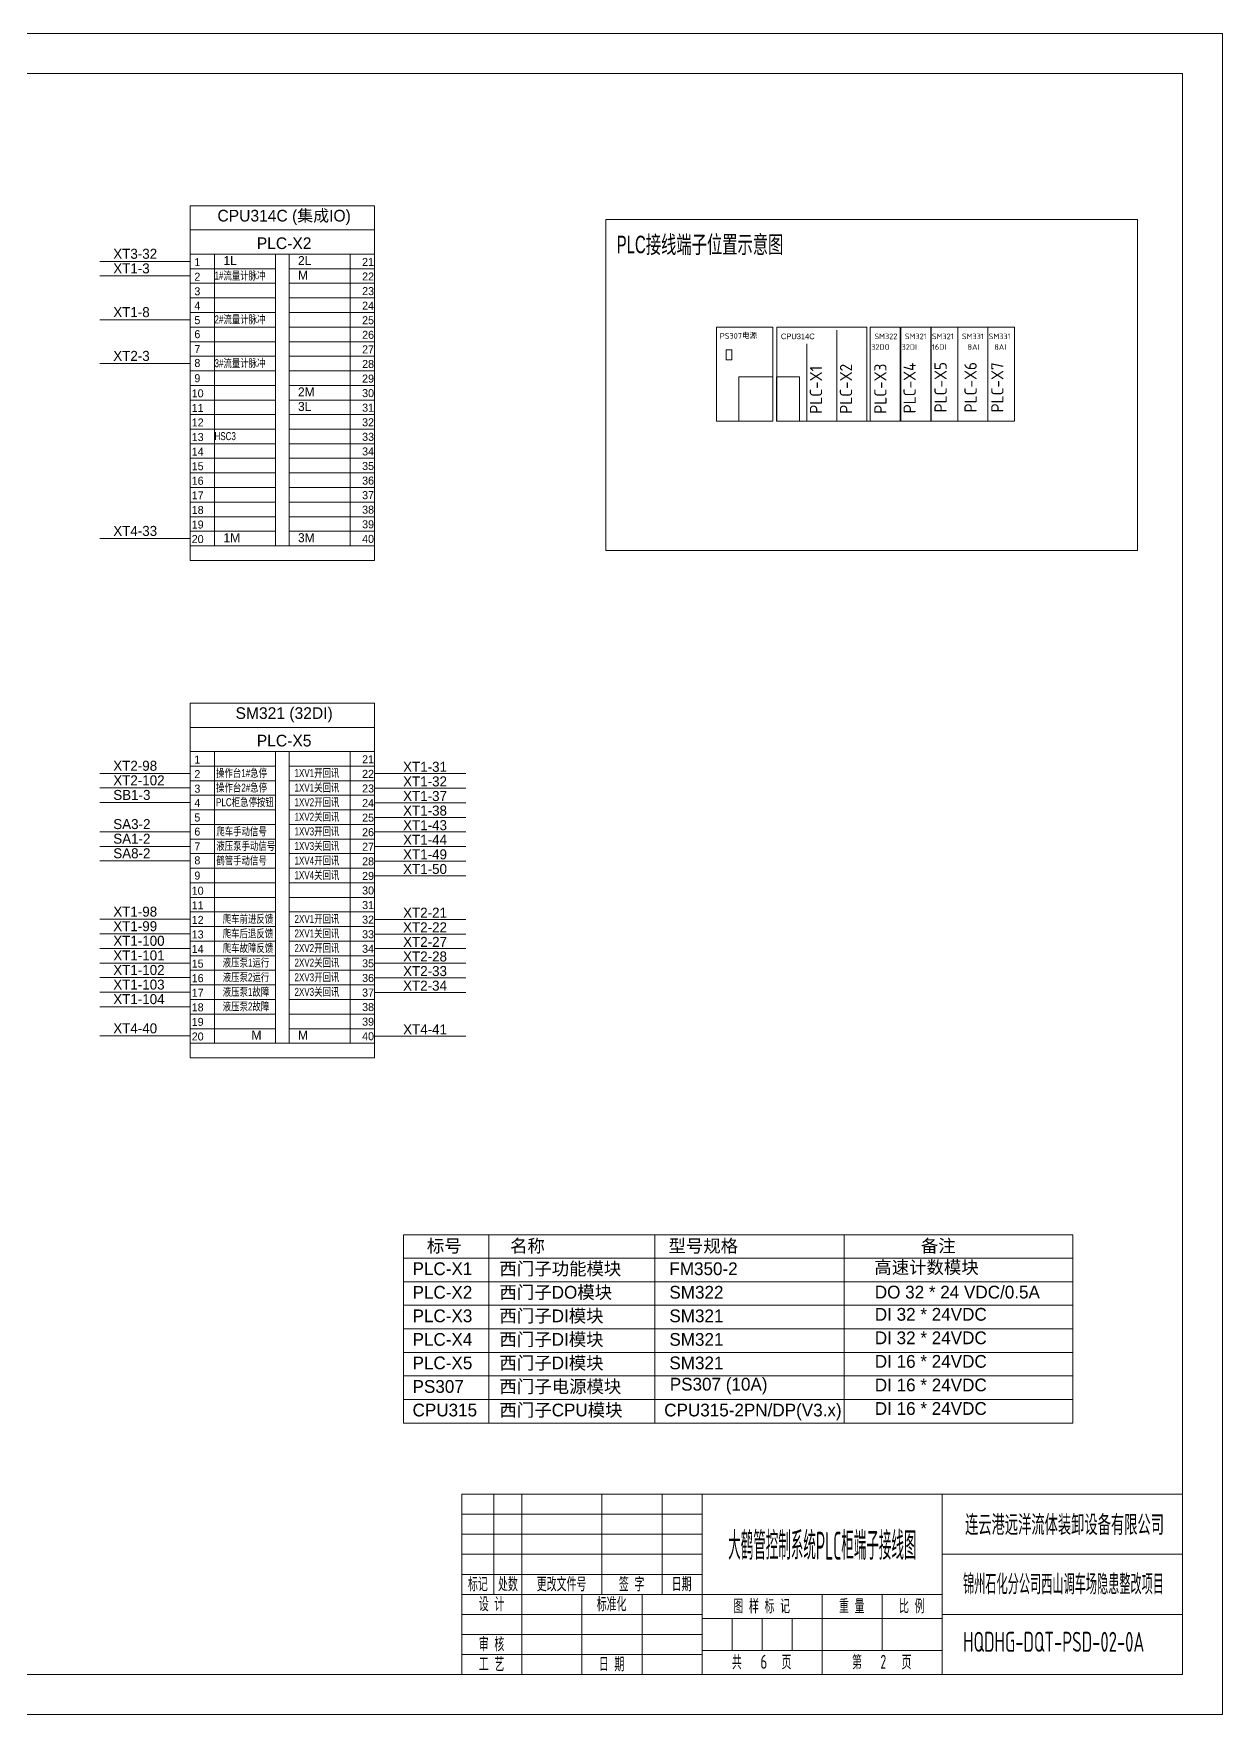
# Model space of a CAD drawing. Header units: millimetres. Extents: x 32626 to 72822, y 60047 to 123188.
# Drawn here: x 35002 to 37378, y 64401 to 67761 of the extents above; entities that cross this region are included whole.
import ezdxf
from ezdxf.enums import TextEntityAlignment as Align

# ---------------------------------------------------------------- set-up
doc = ezdxf.new("R2010")
doc.units = ezdxf.units.MM
doc.header["$LTSCALE"] = 10
for name, color, linetype, lineweight in [('1轮廓实线层', 7, 'Continuous', 18), ('2细线层', 4, 'Continuous', 18), ('6文字层', 3, 'Continuous', 18), ('图框层', 7, 'Continuous', 18)]:
    doc.layers.add(name, color=color, linetype=linetype, lineweight=lineweight)
doc.styles.add('PC_TEXTSTYLE', font='SIMYOU.TTF', dxfattribs={"width": 0.8})
doc.styles.get("Standard").update_dxf_attribs({"font": 'isocp.shx', "width": 0.707, "bigfont": 'hztxt.shx'})
doc.styles.add('样式 1', font='SIMYOU.TTF', dxfattribs={"width": 0.9})

msp = doc.modelspace()

# ---------------------------------------------------------------- linework, layer by layer
at = {"layer": '1轮廓实线层'}
for p, q in [((35314.9, 67416.4), (35314.9, 66707.3)), ((35314.9, 67416.4), (35683.1, 67416.4)), ((35683.1, 67416.4), (35683.1, 66707.3)), ((35314.9, 67368), (35683.1, 67368)), ((35314.9, 67305.1), (35134.5, 67305.1)), ((35341.9, 67319.7), (35314.9, 67319.7)), ((35485.5, 67319.7), (35341.9, 67319.7)), ((35363.5, 67319.7), (35363.5, 66736.5)), ((35512.5, 67319.7), (35485.5, 67319.7)), ((35485.5, 67319.7), (35485.5, 66736.5)), ((35512.5, 67319.7), (35512.5, 66736.5)), ((35512.5, 67319.7), (35656.1, 67319.7)), ((35634.5, 67319.7), (35634.5, 66736.5)), ((35683.1, 67319.7), (35656.1, 67319.7)), ((35314.9, 67276), (35134.5, 67276)), ((35485.5, 67290.5), (35314.9, 67290.5)), ((35512.5, 67290.5), (35683.1, 67290.5)), ((35485.5, 67261.4), (35314.9, 67261.4)), ((35512.5, 67261.4), (35683.1, 67261.4)), ((35485.5, 67232.2), (35314.9, 67232.2)), ((35485.5, 67203.1), (35314.9, 67203.1)), ((35512.5, 67232.2), (35683.1, 67232.2)), ((35512.5, 67203.1), (35683.1, 67203.1)), ((35314.9, 67188.5), (35134.5, 67188.5)), ((35485.5, 67173.9), (35314.9, 67173.9)), ((35512.5, 67173.9), (35683.1, 67173.9)), ((36366.8, 67173.6), (36366.8, 66986.1)), ((36366.8, 67173.6), (36479.5, 67173.6)), ((36479.5, 67173.6), (36426.8, 67173.6)), ((36479.5, 66986.1), (36479.5, 67173.6)), ((36667.5, 67173.6), (36487.5, 67173.6)), ((36487.5, 67173.6), (36487.5, 66986.1)), ((36607.5, 67167.8), (36607.5, 66986.1)), ((36667.5, 66986.1), (36667.5, 67173.6)), ((36734.3, 67173.6), (36674.3, 67173.6)), ((36674.3, 67173.6), (36674.3, 66986.1)), ((36734.3, 66986.1), (36734.3, 67173.6)), ((36795.1, 67173.6), (36735.1, 67173.6)), ((36735.1, 67173.6), (36735.1, 66986.1)), ((36795.1, 66986.1), (36795.1, 67173.6)), ((36855.7, 67173.6), (36795.7, 67173.6)), ((36795.7, 67173.6), (36795.7, 66986.1)), ((36849.2, 66986.1), (36849.2, 67173.6)), ((36909.2, 67173.6), (36849.2, 67173.6)), ((36909.2, 67173.6), (36849.2, 67173.6)), ((36962.8, 67173.6), (36902.8, 67173.6)), ((36909.2, 66986.1), (36909.2, 67173.6)), ((36962.8, 66986.1), (36962.8, 67173.6)), ((35485.5, 67144.7), (35314.9, 67144.7)), ((35512.5, 67144.7), (35683.1, 67144.7)), ((36547.5, 67140.2), (36547.5, 66986.1)), ((35314.9, 67101), (35134.5, 67101)), ((35485.5, 67115.6), (35314.9, 67115.6)), ((35512.5, 67115.6), (35683.1, 67115.6)), ((35485.5, 67086.4), (35314.9, 67086.4)), ((35512.5, 67086.4), (35683.1, 67086.4)), ((35485.5, 67057.3), (35314.9, 67057.3)), ((35512.5, 67057.3), (35683.1, 67057.3)), ((35485.5, 67028.1), (35314.9, 67028.1)), ((35485.5, 66998.9), (35314.9, 66998.9)), ((35512.5, 67028.1), (35683.1, 67028.1)), ((35512.5, 66998.9), (35683.1, 66998.9)), ((35485.5, 66969.8), (35314.9, 66969.8)), ((35512.5, 66969.8), (35683.1, 66969.8)), ((36366.8, 66986.1), (36479.5, 66986.1)), ((36419.5, 66986.1), (36479.5, 66986.1)), ((36487.5, 66986.1), (36667.9, 66986.1)), ((36667.9, 66986.1), (36727.9, 66986.1)), ((36728.7, 66986.1), (36788.7, 66986.1)), ((36789.2, 66986.1), (36849.2, 66986.1)), ((36849.2, 66986.1), (36962.8, 66986.1)), ((35485.5, 66940.6), (35314.9, 66940.6)), ((35512.5, 66940.6), (35683.1, 66940.6)), ((35485.5, 66911.5), (35314.9, 66911.5)), ((35512.5, 66911.5), (35683.1, 66911.5)), ((35485.5, 66882.3), (35314.9, 66882.3)), ((35512.5, 66882.3), (35683.1, 66882.3)), ((35485.5, 66853.1), (35314.9, 66853.1)), ((35512.5, 66853.1), (35683.1, 66853.1)), ((35485.5, 66824), (35314.9, 66824)), ((35512.5, 66824), (35683.1, 66824)), ((35485.5, 66794.8), (35314.9, 66794.8)), ((35485.5, 66765.7), (35314.9, 66765.7)), ((35512.5, 66794.8), (35683.1, 66794.8)), ((35512.5, 66765.7), (35683.1, 66765.7)), ((35314.9, 66751.1), (35134.5, 66751.1)), ((35683.1, 66736.5), (35314.9, 66736.5)), ((35683.1, 66707.3), (35314.9, 66707.3)), ((35314.9, 66422), (35314.9, 65713)), ((35314.9, 66422), (35683.1, 66422)), ((35683.1, 66422), (35683.1, 65713)), ((35314.9, 66373.7), (35683.1, 66373.7)), ((35341.9, 66325.4), (35314.9, 66325.4)), ((35485.5, 66296.2), (35314.9, 66296.2)), ((35485.5, 66325.4), (35341.9, 66325.4)), ((35363.5, 66325.4), (35363.5, 65742.2)), ((35512.5, 66325.4), (35485.5, 66325.4)), ((35485.5, 66325.4), (35485.5, 65742.2)), ((35512.5, 66325.4), (35512.5, 65742.2)), ((35512.5, 66325.4), (35656.1, 66325.4)), ((35512.5, 66296.2), (35683.1, 66296.2)), ((35634.5, 66325.4), (35634.5, 65742.2)), ((35683.1, 66325.4), (35656.1, 66325.4)), ((35314.9, 66281.6), (35134.5, 66281.6)), ((35485.5, 66267.1), (35314.9, 66267.1)), ((35512.5, 66267.1), (35683.1, 66267.1)), ((35683.1, 66281.2), (35865.7, 66281.2)), ((35314.9, 66252.5), (35134.5, 66252.5)), ((35485.5, 66237.9), (35314.9, 66237.9)), ((35512.5, 66237.9), (35683.1, 66237.9)), ((35683.1, 66252.1), (35865.7, 66252.1)), ((35314.9, 66223.3), (35134.5, 66223.3)), ((35485.5, 66208.7), (35314.9, 66208.7)), ((35512.5, 66208.7), (35683.1, 66208.7)), ((35683.1, 66222.9), (35865.7, 66222.9)), ((35683.1, 66193.7), (35865.7, 66193.7)), ((35314.9, 66165), (35134.5, 66165)), ((35485.5, 66179.6), (35314.9, 66179.6)), ((35512.5, 66179.6), (35683.1, 66179.6)), ((35683.1, 66164.6), (35865.7, 66164.6)), ((35314.9, 66135.8), (35134.5, 66135.8)), ((35485.5, 66150.4), (35314.9, 66150.4)), ((35512.5, 66150.4), (35683.1, 66150.4)), ((35683.1, 66135.4), (35865.7, 66135.4)), ((35314.9, 66106.7), (35134.5, 66106.7)), ((35485.5, 66121.3), (35314.9, 66121.3)), ((35485.5, 66092.1), (35314.9, 66092.1)), ((35512.5, 66121.3), (35683.1, 66121.3)), ((35512.5, 66092.1), (35683.1, 66092.1)), ((35683.1, 66106.3), (35865.7, 66106.3)), ((35485.5, 66062.9), (35314.9, 66062.9)), ((35512.5, 66062.9), (35683.1, 66062.9)), ((35683.1, 66077.1), (35865.7, 66077.1)), ((35485.5, 66033.8), (35314.9, 66033.8)), ((35512.5, 66033.8), (35683.1, 66033.8)), ((35485.5, 66004.6), (35314.9, 66004.6)), ((35512.5, 66004.6), (35683.1, 66004.6)), ((35314.9, 65990), (35134.5, 65990)), ((35314.9, 65960.9), (35134.5, 65960.9)), ((35485.5, 65975.5), (35314.9, 65975.5)), ((35512.5, 65975.5), (35683.1, 65975.5)), ((35683.1, 65989.6), (35865.7, 65989.6)), ((35683.1, 65960.5), (35865.7, 65960.5)), ((35314.9, 65931.7), (35134.5, 65931.7)), ((35485.5, 65946.3), (35314.9, 65946.3)), ((35512.5, 65946.3), (35683.1, 65946.3)), ((35683.1, 65931.3), (35865.7, 65931.3)), ((35314.9, 65902.6), (35134.5, 65902.6)), ((35485.5, 65917.1), (35314.9, 65917.1)), ((35512.5, 65917.1), (35683.1, 65917.1)), ((35683.1, 65902.1), (35865.7, 65902.1)), ((35314.9, 65873.4), (35134.5, 65873.4)), ((35485.5, 65888), (35314.9, 65888)), ((35485.5, 65858.8), (35314.9, 65858.8)), ((35512.5, 65888), (35683.1, 65888)), ((35512.5, 65858.8), (35683.1, 65858.8)), ((35683.1, 65873), (35865.7, 65873)), ((35314.9, 65844.2), (35134.5, 65844.2)), ((35485.5, 65829.7), (35314.9, 65829.7)), ((35512.5, 65829.7), (35683.1, 65829.7)), ((35683.1, 65843.8), (35865.7, 65843.8)), ((35314.9, 65815.1), (35134.5, 65815.1)), ((35485.5, 65800.5), (35314.9, 65800.5)), ((35512.5, 65800.5), (35683.1, 65800.5)), ((35314.9, 65756.8), (35134.5, 65756.8)), ((35485.5, 65771.3), (35314.9, 65771.3)), ((35512.5, 65771.3), (35683.1, 65771.3)), ((35683.1, 65756.3), (35865.7, 65756.3)), ((35683.1, 65742.2), (35314.9, 65742.2)), ((35683.1, 65713), (35314.9, 65713)), ((35741.4, 65358.9), (37079.4, 65358.9)), ((35741.4, 65358.9), (35741.4, 64983)), ((35911.7, 65358.9), (35911.7, 64983)), ((36243.7, 65358.9), (36243.7, 64983)), ((36622, 65358.9), (36622, 64983)), ((37079.4, 65358.9), (37079.4, 64983)), ((35741.4, 65312.5), (37079.4, 65312.5)), ((35741.4, 65265.5), (37079.4, 65265.5)), ((35741.4, 65218.4), (37079.4, 65218.4)), ((35741.4, 65171.3), (37079.4, 65171.3)), ((35741.4, 65124.2), (37079.4, 65124.2)), ((35741.4, 65077.2), (37079.4, 65077.2)), ((35741.4, 65030.1), (37079.4, 65030.1)), ((35741.4, 64983), (37079.4, 64983)), ((37298, 64840.5), (35858, 64840.5)), ((35858, 64480.5), (35858, 64840.5)), ((35858, 64480.5), (37298, 64480.5))]:
    msp.add_line(p, q, dxfattribs=at)
for points in [[(36145.5, 67388.9), (37208.2, 67388.9), (37208.2, 66727.2), (36145.5, 66727.2)], [(36385.9, 67128.1), (36397.7, 67128.1), (36397.7, 67108.1), (36385.9, 67108.1)], [(36411.3, 67074.6), (36479.5, 67074.6), (36479.5, 66986.1), (36411.3, 66986.1)], [(36486.8, 67074.6), (36533, 67074.6), (36533, 66986.1), (36486.8, 66986.1)]]:
    msp.add_lwpolyline(points, close=True, dxfattribs=at)
at = {"layer": '2细线层'}
for p, q in [((37378, 67760.5), (32626, 67760.5)), ((37378, 67760.5), (37378, 64400.5)), ((35922, 64640.5), (35922, 64840.5)), ((35978, 64640.5), (35978, 64840.5)), ((36138, 64640.5), (36138, 64840.5)), ((36258, 64640.5), (36258, 64840.5)), ((36338, 64480.5), (36338, 64840.5)), ((36818, 64480.5), (36818, 64840.5)), ((35858, 64800.5), (36338, 64800.5)), ((35858, 64760.5), (36338, 64760.5)), ((35858, 64720.5), (36338, 64720.5)), ((36818, 64720.5), (37298, 64720.5)), ((35858, 64680.5), (36338, 64680.5)), ((35858, 64640.5), (36818, 64640.5)), ((35978, 64480.5), (35978, 64640.5)), ((36098, 64480.5), (36098, 64640.5)), ((36218, 64480.5), (36218, 64640.5)), ((36578, 64480.5), (36578, 64640.5)), ((36698, 64528.5), (36698, 64640.5)), ((35858, 64600.5), (36338, 64600.5)), ((36338, 64592.5), (36818, 64592.5)), ((36398, 64528.5), (36398, 64592.5)), ((36458, 64528.5), (36458, 64592.5)), ((36518, 64528.5), (36518, 64592.5)), ((36818, 64600.5), (37298, 64600.5)), ((35858, 64560.5), (36338, 64560.5)), ((35858, 64520.5), (36338, 64520.5)), ((36338, 64528.5), (36818, 64528.5)), ((37378, 64400.5), (32626, 64400.5))]:
    msp.add_line(p, q, dxfattribs=at)
at = {"layer": '图框层'}
for p, q in [((37298, 67680.5), (32826, 67680.5)), ((37298, 67680.5), (37298, 64480.5)), ((37298, 64480.5), (37298, 64840.5)), ((32826, 64480.5), (37298, 64480.5))]:
    msp.add_line(p, q, dxfattribs=at)

# ---------------------------------------------------------------- texts
at = {"layer": '1轮廓实线层', "style": '样式 1'}
for s, height, p in [('XT3-32', 20, (35161.2, 67310.4)), ('XT1-3', 20, (35161.2, 67281.2)), ('1', 16, (35323.3, 67295.7)), ('1L', 18, (35381.4, 67297.8)), ('2L', 18, (35530.4, 67297.8)), ('21', 16, (35658.6, 67296.1)), ('2', 16, (35323.3, 67266.5)), ('M', 18, (35530.4, 67268.7)), ('22', 16, (35658.6, 67267)), ('3', 16, (35323.3, 67237.4)), ('23', 16, (35658.6, 67237.8)), ('XT1-8', 20, (35161.2, 67193.8)), ('4', 16, (35323.3, 67208.9)), ('24', 16, (35658.6, 67208.7)), ('5', 16, (35323.3, 67179.8)), ('6', 16, (35323.3, 67151.6)), ('25', 16, (35658.6, 67179.6)), ('26', 16, (35658.6, 67150.4)), ('7', 16, (35323.3, 67121.9)), ('27', 16, (35658.6, 67121.3)), ('CPU314C', 11.23, (36495.6, 67149.7)), ('XT2-3', 20, (35161.2, 67106.3)), ('8', 16, (35323.3, 67094.1)), ('28', 16, (35658.6, 67092.1)), ('9', 16, (35323.3, 67063.7)), ('29', 16, (35658.6, 67063)), ('10', 16, (35318, 67033.4)), ('2M', 18, (35530.4, 67035.4)), ('30', 16, (35658.6, 67033.9)), ('11', 16, (35318, 67004.3)), ('3L', 18, (35530.4, 67006.2)), ('31', 16, (35658.6, 67004.7)), ('12', 16, (35318, 66975.2)), ('32', 16, (35658.6, 66975.6)), ('13', 16, (35318, 66946)), ('14', 16, (35318, 66916.9)), ('33', 16, (35658.6, 66946.5)), ('34', 16, (35658.6, 66917.3)), ('15', 16, (35318, 66887.7)), ('35', 16, (35658.6, 66888.2)), ('16', 16, (35318, 66858.6)), ('36', 16, (35658.6, 66859)), ('17', 16, (35318, 66829.5)), ('37', 16, (35658.6, 66829.9)), ('18', 16, (35318, 66800.3)), ('38', 16, (35658.6, 66800.8)), ('XT4-33', 20, (35161.2, 66756.4)), ('19', 16, (35318, 66771.2)), ('39', 16, (35658.6, 66771.6)), ('20', 16, (35318, 66742.1)), ('1M', 18, (35381.4, 66743.8)), ('3M', 18, (35530.4, 66743.8)), ('40', 16, (35658.6, 66742.5)), ('XT2-98', 20, (35161.2, 66286.9)), ('1', 16, (35323.3, 66301.4)), ('21', 16, (35658.6, 66301.8)), ('XT1-31', 20, (35740.5, 66284.8)), ('XT2-102', 20, (35161.2, 66257.8)), ('3', 16, (35323.3, 66243.1)), ('2', 16, (35323.3, 66272.2)), ('22', 16, (35658.6, 66272.7)), ('23', 16, (35658.6, 66243.5)), ('XT1-32', 20, (35740.5, 66255.6)), ('SB1-3', 20, (35161.2, 66228.6)), ('4', 16, (35323.3, 66214.6)), ('24', 16, (35658.6, 66214.4)), ('XT1-37', 20, (35740.5, 66226.4)), ('5', 16, (35323.3, 66185.5)), ('25', 16, (35658.6, 66185.2)), ('XT1-38', 20, (35740.5, 66197.3)), ('SA3-2', 20, (35161.2, 66170.3)), ('SA1-2', 20, (35161.2, 66141.1)), ('6', 16, (35323.3, 66157.3)), ('26', 16, (35658.6, 66156.1)), ('XT1-43', 20, (35740.5, 66168.1)), ('XT1-44', 20, (35740.5, 66139)), ('SA8-2', 20, (35161.2, 66112)), ('7', 16, (35323.3, 66127.6)), ('27', 16, (35658.6, 66127)), ('XT1-49', 20, (35740.5, 66109.8)), ('8', 16, (35323.3, 66099.8)), ('28', 16, (35658.6, 66097.8)), ('XT1-50', 20, (35740.5, 66080.6)), ('9', 16, (35323.3, 66069.4)), ('29', 16, (35658.6, 66068.7)), ('10', 16, (35318, 66039.1)), ('11', 16, (35318, 66010)), ('30', 16, (35658.6, 66039.6)), ('31', 16, (35658.6, 66010.4)), ('XT1-98', 20, (35161.2, 65995.3)), ('12', 16, (35318, 65980.8)), ('32', 16, (35658.6, 65981.3)), ('XT2-21', 20, (35740.5, 65993.2)), ('XT1-99', 20, (35161.2, 65966.2)), ('XT1-100', 20, (35161.2, 65937)), ('13', 16, (35318, 65951.7)), ('33', 16, (35658.6, 65952.1)), ('XT2-22', 20, (35740.5, 65964)), ('XT1-101', 20, (35161.2, 65907.8)), ('14', 16, (35318, 65922.6)), ('34', 16, (35658.6, 65923)), ('XT2-27', 20, (35740.5, 65934.8)), ('XT2-28', 20, (35740.5, 65905.7)), ('XT1-102', 20, (35161.2, 65878.7)), ('15', 16, (35318, 65893.4)), ('35', 16, (35658.6, 65893.9)), ('XT2-33', 20, (35740.5, 65876.5)), ('XT1-103', 20, (35161.2, 65849.5)), ('16', 16, (35318, 65864.3)), ('36', 16, (35658.6, 65864.7)), ('XT2-34', 20, (35740.5, 65847.4)), ('XT1-104', 20, (35161.2, 65820.4)), ('17', 16, (35318, 65835.1)), ('37', 16, (35658.6, 65835.6)), ('38', 16, (35658.6, 65806.5)), ('18', 16, (35318, 65806)), ('19', 16, (35318, 65776.9)), ('39', 16, (35658.6, 65777.3)), ('XT4-40', 20, (35161.2, 65762)), ('20', 16, (35318, 65747.7)), ('M', 18, (35437.4, 65749.5)), ('M', 18, (35530.4, 65749.5)), ('40', 16, (35658.6, 65748.2)), ('XT4-41', 20, (35740.5, 65759.9))]:
    msp.add_text(s, height=height, dxfattribs=at).set_placement(p)
at = {"layer": '1轮廓实线层', "style": '样式 1', "width": 0.75}
for s, p in [('1#流量计脉冲', (35363.5, 67268.7)), ('2#流量计脉冲', (35363.5, 67181.2)), ('3#流量计脉冲', (35363.5, 67093.7)), ('HSC3', (35363.5, 66947.9)), ('操作台1#急停', (35366.7, 66274.3)), ('操作台2#急停', (35366.7, 66245.2)), ('1XV1开回讯', (35523.4, 66274.3)), ('1XV1关回讯', (35523.4, 66245.2)), ('PLC柜急停按钮', (35366.7, 66216)), ('1XV2开回讯', (35523.4, 66216)), ('1XV2关回讯', (35523.4, 66186.9)), ('爬车手动信号', (35367.2, 66157.7)), ('1XV3开回讯', (35523.4, 66157.7)), ('液压泵手动信号', (35367.2, 66128.5)), ('1XV3关回讯', (35523.4, 66128.5)), ('鹤管手动信号', (35367.2, 66099.4)), ('1XV4开回讯', (35523.4, 66099.4)), ('1XV4关回讯', (35523.4, 66070.2)), ('爬车前进反馈', (35380, 65982.7)), ('2XV1开回讯', (35523.4, 65982.7)), ('爬车后退反馈', (35380, 65953.6)), ('2XV1关回讯', (35523.4, 65953.6)), ('爬车故障反馈', (35380, 65924.4)), ('2XV2开回讯', (35523.4, 65924.4)), ('液压泵1运行', (35380, 65895.3)), ('2XV2关回讯', (35523.4, 65895.3)), ('液压泵2运行', (35380, 65866.1)), ('2XV3开回讯', (35523.4, 65866.1)), ('液压泵1故障', (35380, 65836.9)), ('液压泵2故障', (35380, 65807.8)), ('2XV3关回讯', (35523.4, 65836.9))]:
    msp.add_text(s, height=16, dxfattribs=at).set_placement(p)
at = {"layer": '1轮廓实线层'}
for s, p in [('PS307电源', (36373.5, 67150.6)), ('32DO', (36676, 67128.4)), ('SM322', (36682.5, 67149.7)), ('32DI', (36736.8, 67128.4)), ('SM321', (36743.3, 67149.7)), ('16DI', (36797.4, 67128.4)), ('SM321', (36797.4, 67149.7)), ('SM331', (36857.4, 67149.7)), ('8AI', (36868.7, 67128.4)), ('SM331', (36910.9, 67149.7)), ('8AI', (36922.2, 67128.4))]:
    msp.add_text(s, height=11.23, dxfattribs=at).set_placement(p)
for s, insert, char_height, width, attachment_point, style in [('{\\W1;CPU314C (集成IO)}', (35502.7, 67377.9), 23.333, 286.417, 8, '样式 1'), ('{\\W1;PLC-X2}', (35502.7, 67329.5), 23.333, 286.417, 8, '样式 1'), ('{\\W0.64;PLC接线端子位置示意图}', (36167.3, 67356.5), 35, 548.66, 1, 'PC_TEXTSTYLE'), ('{\\W1;SM321 (32DI)}', (35502.7, 66383.5), 23.333, 261.528, 8, '样式 1'), ('{\\W1;PLC-X5}', (35502.7, 66335.2), 23.333, 261.528, 8, '样式 1')]:
    msp.add_mtext(s, dxfattribs=dict(at, insert=insert, char_height=char_height, width=width, attachment_point=attachment_point, style=style))
at = {"layer": '6文字层'}
for s, p in [('PLC-X4', (36765.2, 67001.4)), ('PLC-X5', (36827, 67003.2)), ('PLC-X6', (36887, 67003.2)), ('PLC-X7', (36940.5, 67003.2)), ('PLC-X1', (36578, 67000.5)), ('PLC-X2', (36638, 67000.5)), ('PLC-X3', (36706.7, 67000.5))]:
    msp.add_text(s, height=24.54, rotation=90, dxfattribs=at).set_placement(p)
at = {"layer": '6文字层', "style": '样式 1'}
for s, height, p in [('标号', 25.51, (35788, 65324.3)), ('名称', 25.51, (35954.3, 65324.3)), ('型号规格', 25.51, (36270.9, 65324.3)), ('备注', 25.51, (36775.3, 65324.3)), ('PLC-X1', 25.51, (35759.4, 65278.7)), ('西门子功能模块', 25.51, (35933.1, 65278.7)), ('FM350-2', 25.51, (36272.7, 65278.7)), ('高速计数模块', 25.51, (36682.3, 65281.4)), ('PLC-X2', 25.51, (35759.4, 65231.6)), ('西门子DO模块', 25.51, (35933.1, 65231.6)), ('SM322', 25.51, (36272.7, 65231.6)), ('PLC-X3', 25.51, (35759.4, 65184.5)), ('西门子DI模块', 25.51, (35933.1, 65184.5)), ('SM321', 25.51, (36272.7, 65184.5)), ('PLC-X4', 25.51, (35759.4, 65137.4)), ('西门子DI模块', 25.51, (35933.1, 65137.4)), ('SM321', 25.51, (36272.7, 65137.4)), ('西门子DI模块', 25.51, (35933.1, 65090.4)), ('PLC-X5', 25.51, (35759.4, 65090.4)), ('SM321', 25.51, (36272.7, 65090.4)), ('PS307', 25.51, (35759.4, 65043.3)), ('西门子电源模块', 25.51, (35933.1, 65043.3)), ('CPU315', 25.51, (35759.4, 64996.2)), ('西门子CPU模块', 25.51, (35933.1, 64996.2)), ('CPU315-2PN/DP(V3.x)', 25.515, (36262.4, 64996.2))]:
    msp.add_text(s, height=height, dxfattribs=at).set_placement(p)
at = {"layer": '6文字层', "width": 0.707}
for s, p in [('标记', (35890, 64660.5)), ('处数', (35950, 64660.5))]:
    msp.add_text(s, height=28, dxfattribs=at).set_placement(p, align=Align.MIDDLE_CENTER)
at = {"layer": '6文字层', "char_height": 25.515, "attachment_point": 7, "style": '样式 1'}
for s, insert, width in [('{\\W1;DO 32 * 24 VDC/0.5A}', (36683.3, 65231.6), 514.552), ('{\\W1;DI 32 * 24VDC}', (36683.3, 65187.2), 350.406), ('{\\W1;DI 32 * 24VDC}', (36683.3, 65140.2), 350.406), ('{\\W1;DI 16 * 24VDC}', (36683.3, 65093.1), 350.406), ('{\\W1;PS307 (10A)}', (36273.5, 65040.2), 285.981), ('{\\W1;DI 16 * 24VDC}', (36683.3, 65046), 350.406), ('{\\W1;DI 16 * 24VDC}', (36683.3, 64998.9), 350.406)]:
    msp.add_mtext(s, dxfattribs=dict(at, insert=insert, width=width))
at = {"layer": '6文字层', "char_height": 28, "attachment_point": 5}
for s, insert, width in [(' 更改文件号 ', (36051.6, 64660.5), 167.559), (' 签 字 ', (36191.6, 64660.5), 97.566), (' 日期 ', (36291.6, 64660.5), 78.477), (' 设 计 ', (35911.6, 64620.6), 97.566), (' 标准化 ', (36151.6, 64620.6), 109.161), (' 图 样 标 记 ', (36451.6, 64616.5), 196.122), (' 重 量 ', (36631.6, 64616.5), 97.566), (' 比 例 ', (36751.6, 64616.5), 97.566), (' 审 核 ', (35911.6, 64540.5), 97.566), (' 工 艺 ', (35911.6, 64500.5), 97.566), (' 日 期 ', (36151.6, 64500.5), 97.566), ('共       页', (36457.2, 64504.5), 188.309), ('第       页', (36697.2, 64504.5), 188.062)]:
    msp.add_mtext(s, dxfattribs=dict(at, insert=insert, width=width))
at = {"layer": '6文字层'}
for tag, p, height, width in [('连云港远洋流体装卸设备有限公司', (36863.7, 64759.1), 40, 0.662669), ('大鹤管控制系统PLC柜端子接线图', (36390.3, 64709.6), 56, 0.446978), ('锦州石化分公司西山调车场隐患整改项目', (36859.7, 64640.4), 40, 0.557752), ('HQDHG-DQT-PSD-02-0A', (36859.7, 64525.6), 40, 0.67262), ('6', (36454.6, 64491.7), 28, 0.74953), ('2', (36694.6, 64491.7), 28, 0.663388)]:
    msp.add_attdef(tag, p, '', height=height, dxfattribs=dict(at, width=width))

doc.saveas('drawing.dxf')
